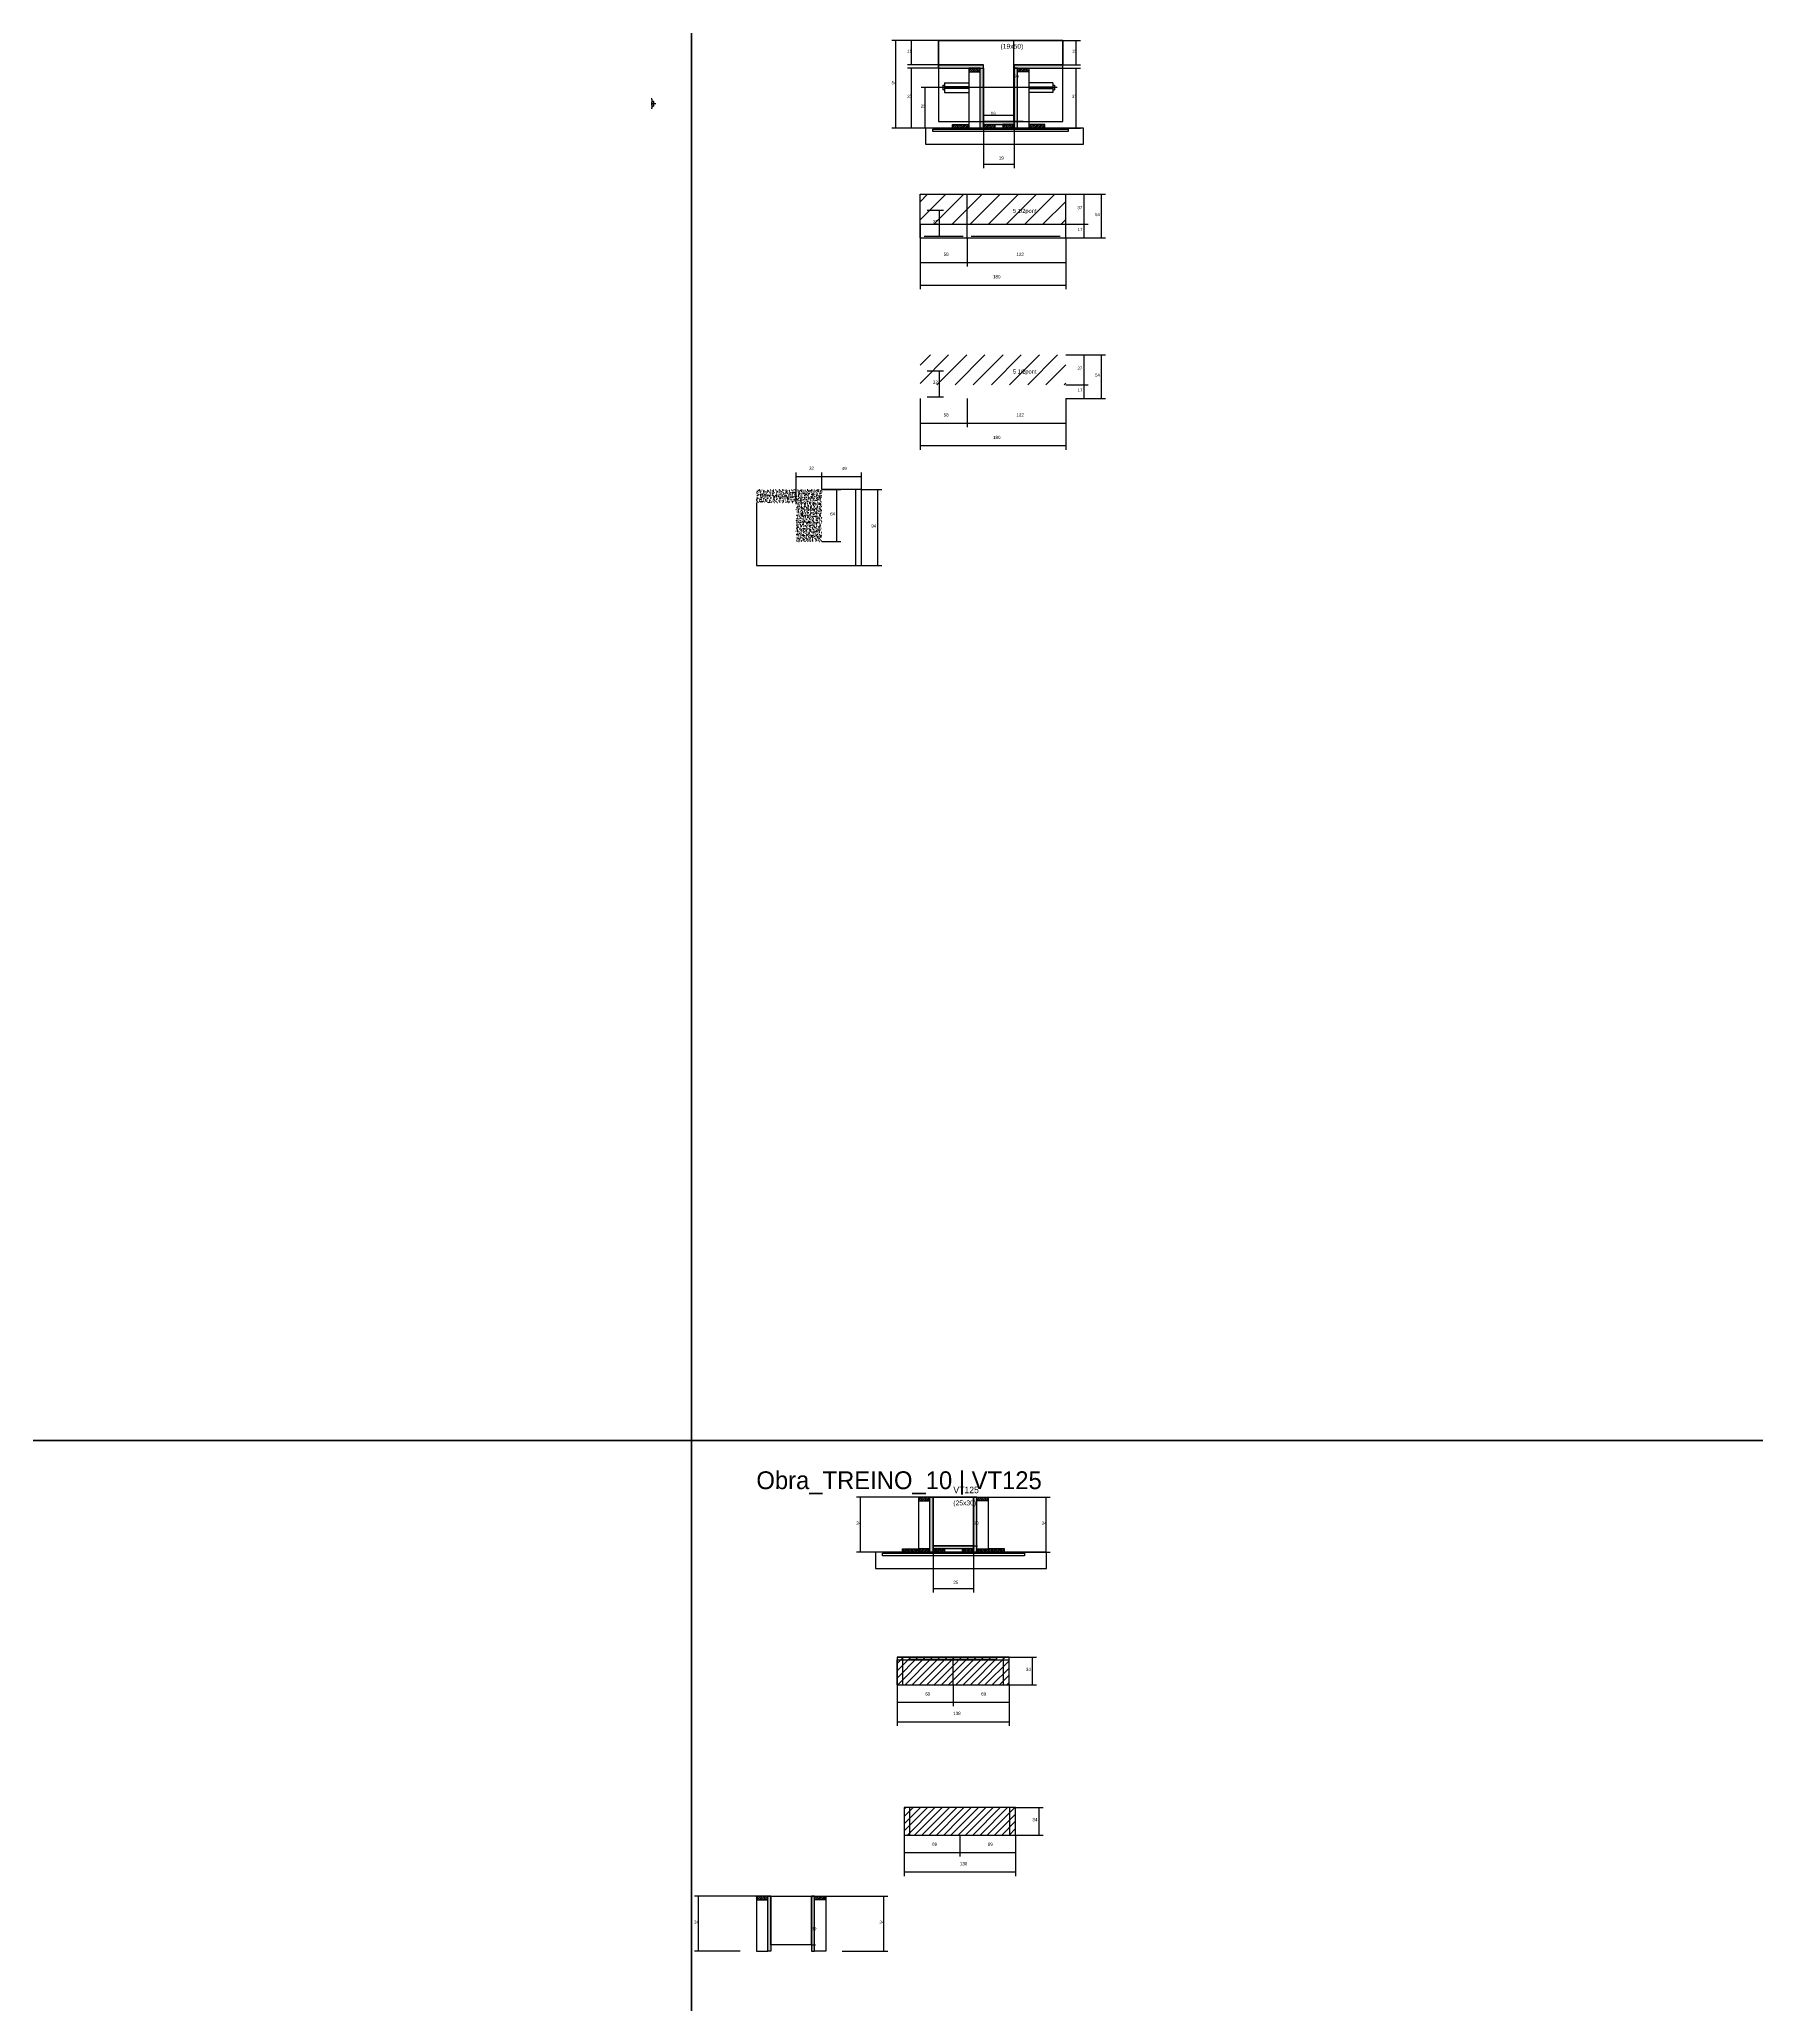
# Model space of a CAD drawing. Header units: metres. Extents: x -41 to 34840, y -36000 to 1848.
# Drawn here: x 19494 to 21616, y -15097 to -12668 of the extents above; entities that cross this region are included whole.
import ezdxf

# ---------------------------------------------------------------- set-up
doc = ezdxf.new("R2010")
doc.units = ezdxf.units.M
for name, color, linetype in [('barrote', 126, 'Continuous'), ('CELL_BORDER', 8, 'Continuous'), ('CONCRETO', 251, 'Continuous'), ('COTA', 4, 'Continuous'), ('Cota Seção (2x)', 4, 'Continuous'), ('Hachura', 253, 'Continuous'), ('LABEL_ID', 3, 'Continuous'), ('Madeira', 126, 'Continuous'), ('NOMENCLATURA', 7, 'Continuous'), ('Painéis', 200, 'Continuous'), ('REAPROVEITAMENTO', 251, 'Continuous'), ('SARR_2.2x7', 40, 'Continuous'), ('SCO-___-LAJ', 4, 'Continuous'), ('TENSOR', 2, 'Continuous'), ('Texto Seção', 7, 'Continuous')]:
    doc.layers.add(name, color=color, linetype=linetype)

msp = doc.modelspace()

# ---------------------------------------------------------------- hatches: boundary and pattern name
at = {"layer": 'COTA'}
h = msp.add_hatch(dxfattribs=at)
h.set_pattern_fill('AR-CONC', scale=0.03)
h.paths.add_polyline_path([(20429, -13240.8), (20380, -13240.8), (20380, -13224.8), (20461, -13224.8), (20461, -13288.8), (20429, -13288.8)])
at = {"layer": 'Hachura'}
h = msp.add_hatch(color=8, dxfattribs=at)
h.dxf.hatch_style = 1
h.paths.add_polyline_path([(20660.5, -12704), (20660.5, -12700), (20660.5, -12700), (20604.9, -12700), (20604.9, -12700), (20604.9, -12704), (20604.9, -12704), (20660.5, -12704)])
h = msp.add_hatch(color=8, dxfattribs=at)
h.dxf.hatch_style = 1
h.paths.add_polyline_path([(20758.5, -12704), (20758.5, -12700), (20758.5, -12700), (20698.5, -12700), (20698.5, -12700), (20698.5, -12704), (20698.5, -12704), (20758.5, -12704)])
h = msp.add_hatch(dxfattribs=at)
h.set_pattern_fill('ANSI31', scale=0.5)
h.paths.add_polyline_path([(20656.5, -12708.4), (20656.5, -12704), (20656.5, -12704), (20642.5, -12704), (20642.5, -12704), (20642.5, -12708.4), (20642.5, -12708.4), (20656.5, -12708.4)])
h = msp.add_hatch(color=8, dxfattribs=at)
h.dxf.hatch_style = 1
h.paths.add_polyline_path([(20656.5, -12704), (20660.5, -12704), (20660.5, -12704), (20660.5, -12778), (20660.5, -12778), (20656.5, -12778), (20656.5, -12778), (20656.5, -12704)])
h = msp.add_hatch(color=8, dxfattribs=at)
h.dxf.hatch_style = 1
h.paths.add_polyline_path([(20702.5, -12704), (20698.5, -12704), (20698.5, -12704), (20698.5, -12778), (20698.5, -12778), (20702.5, -12778), (20702.5, -12778), (20702.5, -12704)])
h = msp.add_hatch(dxfattribs=at)
h.set_pattern_fill('ANSI31', scale=0.5)
h.paths.add_polyline_path([(20702.5, -12708.4), (20702.5, -12704), (20702.5, -12704), (20716.5, -12704), (20716.5, -12704), (20716.5, -12708.4), (20716.5, -12708.4), (20702.5, -12708.4)])
h = msp.add_hatch(dxfattribs=at)
h.set_pattern_fill('ANSI31', scale=0.5)
h.paths.add_polyline_path([(20622.5, -12778), (20622.5, -12773.6), (20622.5, -12773.6), (20642.5, -12773.6), (20642.5, -12773.6), (20642.5, -12778), (20642.5, -12778), (20622.5, -12778)])
h = msp.add_hatch(color=8, dxfattribs=at)
h.dxf.hatch_style = 1
h.paths.add_polyline_path([(20698.5, -12773.6), (20698.5, -12770), (20698.5, -12770), (20660.5, -12770), (20660.5, -12770), (20660.5, -12773.6), (20660.5, -12773.6), (20698.5, -12773.6)])
h = msp.add_hatch(dxfattribs=at)
h.set_pattern_fill('ANSI31', scale=0.5)
h.paths.add_polyline_path([(20660.5, -12778), (20660.5, -12773.6), (20660.5, -12773.6), (20674.5, -12773.6), (20674.5, -12773.6), (20674.5, -12778), (20674.5, -12778), (20660.5, -12778)])
h = msp.add_hatch(dxfattribs=at)
h.set_pattern_fill('ANSI31', scale=0.5)
h.paths.add_polyline_path([(20698.5, -12778), (20698.5, -12773.6), (20698.5, -12773.6), (20684.5, -12773.6), (20684.5, -12773.6), (20684.5, -12778), (20684.5, -12778), (20698.5, -12778)])
h = msp.add_hatch(dxfattribs=at)
h.set_pattern_fill('ANSI31', scale=0.5)
h.paths.add_polyline_path([(20736.5, -12778), (20736.5, -12773.6), (20736.5, -12773.6), (20716.5, -12773.6), (20716.5, -12773.6), (20716.5, -12778), (20716.5, -12778), (20736.5, -12778)])
h = msp.add_hatch(dxfattribs=at)
h.set_pattern_fill('ANSI31', scale=0.5)
h.paths.add_polyline_path([(20594.4, -14474.4), (20594.4, -14470), (20594.4, -14470), (20580.4, -14470), (20580.4, -14470), (20580.4, -14474.4), (20580.4, -14474.4), (20594.4, -14474.4)])
h = msp.add_hatch(color=8, dxfattribs=at)
h.dxf.hatch_style = 1
h.paths.add_polyline_path([(20594.4, -14470), (20598.4, -14470), (20598.4, -14470), (20598.4, -14538), (20598.4, -14538), (20594.4, -14538), (20594.4, -14538), (20594.4, -14470)])
h = msp.add_hatch(color=8, dxfattribs=at)
h.dxf.hatch_style = 1
h.paths.add_polyline_path([(20652.4, -14470), (20648.4, -14470), (20648.4, -14470), (20648.4, -14538), (20648.4, -14538), (20652.4, -14538), (20652.4, -14538), (20652.4, -14470)])
h = msp.add_hatch(dxfattribs=at)
h.set_pattern_fill('ANSI31', scale=0.5)
h.paths.add_polyline_path([(20652.4, -14474.4), (20652.4, -14470), (20652.4, -14470), (20666.4, -14470), (20666.4, -14470), (20666.4, -14474.4), (20666.4, -14474.4), (20652.4, -14474.4)])
h = msp.add_hatch(dxfattribs=at)
h.set_pattern_fill('ANSI31', scale=0.5)
h.paths.add_polyline_path([(20560.4, -14538), (20560.4, -14533.6), (20560.4, -14533.6), (20580.4, -14533.6), (20580.4, -14533.6), (20580.4, -14538), (20580.4, -14538), (20560.4, -14538)])
h = msp.add_hatch(dxfattribs=at)
h.set_pattern_fill('ANSI31', scale=0.5)
h.paths.add_polyline_path([(20594.4, -14538), (20594.4, -14533.6), (20594.4, -14533.6), (20580.4, -14533.6), (20580.4, -14533.6), (20580.4, -14538), (20580.4, -14538), (20594.4, -14538)])
h = msp.add_hatch(color=8, dxfattribs=at)
h.dxf.hatch_style = 1
h.paths.add_polyline_path([(20598.4, -14533.6), (20598.4, -14530), (20598.4, -14530), (20648.4, -14530), (20648.4, -14530), (20648.4, -14533.6), (20648.4, -14533.6), (20598.4, -14533.6)])
h = msp.add_hatch(dxfattribs=at)
h.set_pattern_fill('ANSI31', scale=0.5)
h.paths.add_polyline_path([(20598.4, -14538), (20598.4, -14533.6), (20598.4, -14533.6), (20612.4, -14533.6), (20612.4, -14533.6), (20612.4, -14538), (20612.4, -14538), (20598.4, -14538)])
h = msp.add_hatch(dxfattribs=at)
h.set_pattern_fill('ANSI31', scale=0.5)
h.paths.add_polyline_path([(20648.4, -14538), (20648.4, -14533.6), (20648.4, -14533.6), (20634.4, -14533.6), (20634.4, -14533.6), (20634.4, -14538), (20634.4, -14538), (20648.4, -14538)])
h = msp.add_hatch(dxfattribs=at)
h.set_pattern_fill('ANSI31', scale=0.5)
h.paths.add_polyline_path([(20652.4, -14538), (20652.4, -14533.6), (20652.4, -14533.6), (20666.4, -14533.6), (20666.4, -14533.6), (20666.4, -14538), (20666.4, -14538), (20652.4, -14538)])
h = msp.add_hatch(dxfattribs=at)
h.set_pattern_fill('ANSI31', scale=0.5)
h.paths.add_polyline_path([(20686.4, -14538), (20686.4, -14533.6), (20686.4, -14533.6), (20666.4, -14533.6), (20666.4, -14533.6), (20666.4, -14538), (20666.4, -14538), (20686.4, -14538)])
h = msp.add_hatch(dxfattribs=at)
h.set_pattern_fill('ANSI31', scale=2)
h.paths.add_polyline_path([(20623.2, -14701.8), (20623.2, -14667.8), (20554.1, -14667.8), (20554.1, -14701.8)])
h = msp.add_hatch(dxfattribs=at)
h.set_pattern_fill('ANSI31', scale=2)
h.paths.add_polyline_path([(20692.2, -14701.8), (20692.2, -14667.8), (20623.2, -14667.8), (20623.2, -14701.8)])
h = msp.add_hatch(dxfattribs=at)
h.set_pattern_fill('ANSI31', scale=2)
h.paths.add_polyline_path([(20562.7, -14853.5), (20562.7, -14887.5), (20631.5, -14887.5), (20631.5, -14853.5)])
h = msp.add_hatch(dxfattribs=at)
h.set_pattern_fill('ANSI31', scale=2)
h.paths.add_polyline_path([(20631.5, -14853.5), (20631.5, -14887.5), (20700.3, -14887.5), (20700.3, -14853.5)])
h = msp.add_hatch(dxfattribs=at)
h.set_pattern_fill('ANSI31', scale=0.5)
h.paths.add_polyline_path([(20394, -14967.5), (20394, -14963.1), (20394, -14963.1), (20380, -14963.1), (20380, -14963.1), (20380, -14967.5), (20380, -14967.5), (20394, -14967.5)])
h = msp.add_hatch(color=8, dxfattribs=at)
h.dxf.hatch_style = 1
h.paths.add_polyline_path([(20394, -14963.1), (20398, -14963.1), (20398, -14963.1), (20398, -15031.1), (20398, -15031.1), (20394, -15031.1), (20394, -15031.1), (20394, -14963.1)])
h = msp.add_hatch(color=8, dxfattribs=at)
h.dxf.hatch_style = 1
h.paths.add_polyline_path([(20452, -14963.1), (20448, -14963.1), (20448, -14963.1), (20448, -15031.1), (20448, -15031.1), (20452, -15031.1), (20452, -15031.1), (20452, -14963.1)])
h = msp.add_hatch(dxfattribs=at)
h.set_pattern_fill('ANSI31', scale=0.5)
h.paths.add_polyline_path([(20452, -14967.5), (20452, -14963.1), (20452, -14963.1), (20466, -14963.1), (20466, -14963.1), (20466, -14967.5), (20466, -14967.5), (20452, -14967.5)])
at = {"layer": 'REAPROVEITAMENTO'}
h = msp.add_hatch(dxfattribs=at)
h.set_pattern_fill('ANSI31', scale=5)
h.paths.add_polyline_path([(20582.4, -12896.9), (20762.4, -12896.9), (20762.4, -12896.9), (20762.4, -12859.9), (20762.4, -12859.9), (20582.4, -12859.9), (20582.4, -12859.9), (20582.4, -12896.9)])
h = msp.add_hatch(dxfattribs=at)
h.set_pattern_fill('ANSI31', scale=5)
h.paths.add_polyline_path([(20582.4, -13095.4), (20762.4, -13095.4), (20762.4, -13095.4), (20762.4, -13058.4), (20762.4, -13058.4), (20582.4, -13058.4), (20582.4, -13058.4), (20582.4, -13095.4)])

# ---------------------------------------------------------------- linework, layer by layer
for p, q in [((20610.5, -12725), (20610.5, -12731)), ((20610.5, -12725), (20612.5, -12725)), ((20612.5, -12722), (20612.5, -12734)), ((20612.5, -12722), (20642.5, -12722)), ((20746.5, -12722), (20716.5, -12722)), ((20746.5, -12722), (20746.5, -12734)), ((20746.5, -12725), (20748.5, -12725)), ((20748.5, -12725), (20748.5, -12731)), ((20250.8, -12742), (20250, -12742)), ((20250, -12747), (20250.8, -12747)), ((20250, -12749), (20250.8, -12749)), ((20250.8, -12742), (20250.8, -12754)), ((20250.8, -12745), (20252.8, -12745)), ((20252.8, -12745), (20252.8, -12751)), ((20612.5, -12731), (20610.5, -12731)), ((20642.5, -12727), (20612.5, -12727)), ((20642.5, -12729), (20612.5, -12729)), ((20612.5, -12734), (20642.5, -12734)), ((20716.5, -12727), (20746.5, -12727)), ((20716.5, -12729), (20746.5, -12729)), ((20746.5, -12734), (20716.5, -12734)), ((20746.5, -12731), (20748.5, -12731)), ((20250.8, -12754), (20250, -12754)), ((20250.8, -12751), (20252.8, -12751))]:
    msp.add_line(p, q)
at = {"layer": 'barrote'}
for points in [[(20589, -12798), (20784.2, -12798), (20784.2, -12778), (20589, -12778)], [(20527, -14558), (20738.5, -14558), (20738.5, -14538), (20527, -14538)]]:
    msp.add_lwpolyline(points, close=True, dxfattribs=at)
at = {"layer": 'CELL_BORDER'}
for points in [[(17400, -14400), (20300, -14400), (20300, -12600), (17400, -12600)], [(20300, -14400), (23200, -14400), (23200, -12600), (20300, -12600)], [(17400, -16200), (20300, -16200), (20300, -14400), (17400, -14400)], [(20300, -16200), (23200, -16200), (23200, -14400), (20300, -14400)]]:
    msp.add_lwpolyline(points, close=True, dxfattribs=at)
at = {"layer": 'CONCRETO'}
for points in [[(20604.9, -12700), (20604.9, -12670), (20758.5, -12670), (20758.5, -12700), (20698.5, -12700), (20698.5, -12770), (20660.5, -12770), (20660.5, -12700)], [(20604.9, -12770), (20758.5, -12770), (20758.5, -12670), (20604.9, -12670)], [(20598.4, -14470), (20598.4, -14470), (20598.4, -14470), (20598.4, -14470), (20648.4, -14470), (20648.4, -14470), (20648.4, -14470), (20648.4, -14530), (20598.4, -14530), (20598.4, -14470)], [(20598.4, -14530), (20648.4, -14530), (20648.4, -14470), (20598.4, -14470)], [(20398, -14963.1), (20398, -14963.1), (20398, -14963.1), (20398, -14963.1), (20448, -14963.1), (20448, -14963.1), (20448, -14963.1), (20448, -15023.1), (20398, -15023.1), (20398, -14963.1)]]:
    msp.add_lwpolyline(points, close=True, dxfattribs=at)
at = {"layer": 'COTA'}
for p, q in [((20604.9, -12670), (20547.5, -12670)), ((20552.5, -12778), (20552.5, -12670)), ((20604.9, -12670), (20566.8, -12670)), ((20571.8, -12700), (20571.8, -12670)), ((20758.5, -12670), (20780.3, -12670)), ((20775.3, -12700), (20775.3, -12670)), ((20604.9, -12700), (20566.8, -12700)), ((20758.5, -12700), (20780.3, -12700)), ((20604.9, -12704), (20566.8, -12704)), ((20571.8, -12778), (20571.8, -12704)), ((20758.5, -12704), (20780.3, -12704)), ((20775.3, -12778), (20775.3, -12704)), ((20607.2, -12728), (20583.6, -12728)), ((20588.6, -12778), (20588.6, -12728)), ((20626.9, -12778), (20547.5, -12778)), ((20626.9, -12778), (20566.8, -12778)), ((20607.2, -12778), (20583.6, -12778)), ((20660.5, -12778), (20660.5, -12827.7)), ((20698.5, -12778), (20698.5, -12827.7)), ((20732.1, -12778), (20780.3, -12778)), ((20660.5, -12822.7), (20698.5, -12822.7)), ((20762.4, -12859.9), (20811.5, -12859.9)), ((20762.4, -12859.9), (20789.9, -12859.9)), ((20784.9, -12896.9), (20784.9, -12859.9)), ((20806.5, -12913.9), (20806.5, -12859.9)), ((20582.4, -12896.9), (20582.4, -12977)), ((20582.4, -12913.9), (20582.4, -12949.1)), ((20640.4, -12913.9), (20640.4, -12949.1)), ((20640.4, -12913.9), (20640.4, -12949.1)), ((20762.4, -12896.9), (20789.9, -12896.9)), ((20762.4, -12913.9), (20762.4, -12949.1)), ((20762.4, -12913.9), (20762.4, -12977)), ((20762.4, -12913.9), (20811.5, -12913.9)), ((20582.4, -12944.1), (20640.4, -12944.1)), ((20640.4, -12944.1), (20762.4, -12944.1)), ((20582.4, -12972), (20762.4, -12972)), ((20762.4, -13058.4), (20811.5, -13058.4)), ((20762.4, -13058.4), (20789.9, -13058.4)), ((20784.9, -13095.4), (20784.9, -13058.4)), ((20806.5, -13112.4), (20806.5, -13058.4)), ((20582.4, -13112.4), (20582.4, -13147.7)), ((20582.4, -13112.4), (20582.4, -13175.5)), ((20640.4, -13112.4), (20640.4, -13147.7)), ((20640.4, -13112.4), (20640.4, -13147.7)), ((20762.4, -13095.4), (20789.9, -13095.4)), ((20762.4, -13112.4), (20762.4, -13147.7)), ((20762.4, -13112.4), (20762.4, -13175.5)), ((20762.4, -13112.4), (20811.5, -13112.4)), ((20582.4, -13142.7), (20640.4, -13142.7)), ((20640.4, -13142.7), (20762.4, -13142.7)), ((20582.4, -13170.5), (20762.4, -13170.5)), ((20429, -13240.8), (20429, -13203.8)), ((20429, -13208.8), (20461, -13208.8)), ((20461, -13224.8), (20461, -13203.8)), ((20461, -13224.8), (20461, -13203.8)), ((20461, -13208.8), (20510, -13208.8)), ((20510, -13224.8), (20510, -13203.8)), ((20461, -13224.8), (20484.3, -13224.8)), ((20479.3, -13288.8), (20479.3, -13224.8)), ((20510, -13224.8), (20535.1, -13224.8)), ((20530.1, -13318.8), (20530.1, -13224.8)), ((20461, -13288.8), (20484.3, -13288.8)), ((20510, -13318.8), (20535.1, -13318.8)), ((20598.4, -14470), (20503.8, -14470)), ((20508.8, -14538), (20508.8, -14470)), ((20666.4, -14470), (20742.9, -14470)), ((20737.9, -14538), (20737.9, -14470)), ((20560.4, -14538), (20503.8, -14538)), ((20598.4, -14533.6), (20598.4, -14587.7)), ((20648.4, -14533.6), (20648.4, -14587.7)), ((20686.4, -14538), (20742.9, -14538)), ((20598.4, -14582.7), (20648.4, -14582.7)), ((20692.2, -14667.8), (20726.2, -14667.8)), ((20721.2, -14701.8), (20721.2, -14667.8)), ((20554.1, -14701.8), (20554.1, -14752.4)), ((20554.1, -14701.8), (20554.1, -14728.2)), ((20623.2, -14701.8), (20623.2, -14728.2)), ((20623.2, -14701.8), (20623.2, -14728.2)), ((20692.2, -14701.8), (20726.2, -14701.8)), ((20692.2, -14701.8), (20692.2, -14752.4)), ((20692.2, -14701.8), (20692.2, -14728.2)), ((20554.1, -14723.2), (20623.2, -14723.2)), ((20623.2, -14723.2), (20692.2, -14723.2)), ((20554.1, -14747.4), (20692.2, -14747.4)), ((20700.3, -14853.5), (20734.3, -14853.5)), ((20729.3, -14887.5), (20729.3, -14853.5)), ((20562.7, -14887.5), (20562.7, -14938.1)), ((20562.7, -14887.5), (20562.7, -14913.9)), ((20631.5, -14887.5), (20631.5, -14913.9)), ((20631.5, -14887.5), (20631.5, -14913.9)), ((20700.3, -14887.5), (20734.3, -14887.5)), ((20700.3, -14887.5), (20700.3, -14938.1)), ((20700.3, -14887.5), (20700.3, -14913.9)), ((20562.7, -14908.9), (20631.5, -14908.9)), ((20631.5, -14908.9), (20700.3, -14908.9)), ((20562.7, -14933.1), (20700.3, -14933.1)), ((20398, -14963.1), (20303.4, -14963.1)), ((20308.4, -15031.1), (20308.4, -14963.1)), ((20466, -14963.1), (20542.5, -14963.1)), ((20537.5, -15031.1), (20537.5, -14963.1)), ((20360, -15031.1), (20303.4, -15031.1)), ((20486, -15031.1), (20542.5, -15031.1))]:
    msp.add_line(p, q, dxfattribs=at)
at = {"layer": 'Cota Seção (2x)'}
for p, q in [((20709.5, -12670), (20693, -12670)), ((20698, -12770), (20698, -12670)), ((20660.5, -12778), (20660.5, -12757)), ((20660.5, -12762), (20698.5, -12762)), ((20709.5, -12770), (20693, -12770)), ((20698.5, -12778), (20698.5, -12757)), ((20590.9, -12879.7), (20611.4, -12879.7)), ((20606.4, -12911.7), (20606.4, -12879.7)), ((20590.9, -12911.7), (20611.4, -12911.7)), ((20762.4, -12896.9), (20789.9, -12896.9)), ((20762.4, -12913.9), (20789.9, -12913.9)), ((20784.9, -12913.9), (20784.9, -12896.9)), ((20590.9, -13078.2), (20611.4, -13078.2)), ((20606.4, -13110.2), (20606.4, -13078.2)), ((20590.9, -13110.2), (20611.4, -13110.2)), ((20762.4, -13095.4), (20789.9, -13095.4)), ((20762.4, -13112.4), (20789.9, -13112.4)), ((20784.9, -13112.4), (20784.9, -13095.4)), ((20648.4, -14530), (20648.4, -14470)), ((20648.4, -14470), (20653.4, -14470)), ((20648.4, -14530), (20653.4, -14530)), ((20448, -15023.1), (20448, -14963.1)), ((20448, -14963.1), (20453, -14963.1)), ((20448, -15023.1), (20453, -15023.1))]:
    msp.add_line(p, q, dxfattribs=at)
at = {"layer": 'Madeira'}
for points in [[(20656.5, -12708.4), (20656.5, -12704), (20642.5, -12704), (20642.5, -12708.4)], [(20656.5, -12704), (20642.5, -12704), (20642.5, -12778), (20656.5, -12778)], [(20702.5, -12708.4), (20702.5, -12704), (20716.5, -12704), (20716.5, -12708.4)], [(20702.5, -12704), (20716.5, -12704), (20716.5, -12778), (20702.5, -12778)], [(20622.5, -12778), (20622.5, -12773.6), (20642.5, -12773.6), (20642.5, -12778)], [(20660.5, -12778), (20660.5, -12773.6), (20674.5, -12773.6), (20674.5, -12778)], [(20698.5, -12778), (20698.5, -12773.6), (20684.5, -12773.6), (20684.5, -12778)], [(20736.5, -12778), (20736.5, -12773.6), (20716.5, -12773.6), (20716.5, -12778)], [(20589, -12798), (20784.2, -12798), (20784.2, -12778), (20589, -12778)], [(20594.4, -14474.4), (20594.4, -14470), (20580.4, -14470), (20580.4, -14474.4)], [(20594.4, -14470), (20580.4, -14470), (20580.4, -14538), (20594.4, -14538)], [(20652.4, -14474.4), (20652.4, -14470), (20666.4, -14470), (20666.4, -14474.4)], [(20652.4, -14470), (20666.4, -14470), (20666.4, -14538), (20652.4, -14538)], [(20527, -14558), (20738.5, -14558), (20738.5, -14538), (20527, -14538)], [(20560.4, -14538), (20560.4, -14533.6), (20580.4, -14533.6), (20580.4, -14538)], [(20594.4, -14538), (20594.4, -14533.6), (20580.4, -14533.6), (20580.4, -14538)], [(20598.4, -14538), (20598.4, -14533.6), (20612.4, -14533.6), (20612.4, -14538)], [(20648.4, -14538), (20648.4, -14533.6), (20634.4, -14533.6), (20634.4, -14538)], [(20652.4, -14538), (20652.4, -14533.6), (20666.4, -14533.6), (20666.4, -14538)], [(20686.4, -14538), (20686.4, -14533.6), (20666.4, -14533.6), (20666.4, -14538)], [(20394, -14967.5), (20394, -14963.1), (20380, -14963.1), (20380, -14967.5)], [(20394, -14963.1), (20380, -14963.1), (20380, -15031.1), (20394, -15031.1)], [(20452, -14967.5), (20452, -14963.1), (20466, -14963.1), (20466, -14967.5)], [(20452, -14963.1), (20466, -14963.1), (20466, -15031.1), (20452, -15031.1)]]:
    msp.add_lwpolyline(points, close=True, dxfattribs=at)
at = {"layer": 'Painéis'}
for p, q in [((20604.9, -12700), (20660.5, -12700)), ((20604.9, -12704), (20604.9, -12700)), ((20660.5, -12704), (20660.5, -12700)), ((20698.5, -12700), (20758.5, -12700)), ((20698.5, -12704), (20698.5, -12700)), ((20758.5, -12704), (20758.5, -12700)), ((20660.5, -12778), (20660.5, -12704)), ((20698.5, -12778), (20698.5, -12704)), ((20660.5, -12770), (20698.5, -12770)), ((20660.5, -12773.6), (20660.5, -12770)), ((20698.5, -12773.6), (20698.5, -12770)), ((20582.4, -12859.9), (20762.4, -12859.9)), ((20582.4, -12896.9), (20582.4, -12859.9)), ((20640.4, -12896.9), (20640.4, -12859.9)), ((20762.4, -12896.9), (20762.4, -12859.9)), ((20582.4, -12896.9), (20762.4, -12896.9)), ((20582.4, -12913.9), (20582.4, -12896.9)), ((20582.4, -12913.9), (20762.4, -12913.9)), ((20640.4, -12913.9), (20640.4, -12896.9)), ((20762.4, -12913.9), (20762.4, -12896.9)), ((20598.4, -14538), (20598.4, -14470)), ((20648.4, -14538), (20648.4, -14470)), ((20598.4, -14530), (20648.4, -14530)), ((20598.4, -14533.6), (20598.4, -14530)), ((20648.4, -14533.6), (20648.4, -14530)), ((20554.1, -14667.8), (20692.2, -14667.8)), ((20623.2, -14701.8), (20623.2, -14667.8)), ((20692.2, -14701.8), (20692.2, -14667.8)), ((20554.1, -14670.8), (20623.2, -14670.8)), ((20554.1, -14701.8), (20554.1, -14670.8)), ((20623.2, -14701.8), (20623.2, -14670.8)), ((20623.2, -14670.8), (20692.2, -14670.8)), ((20623.2, -14701.8), (20623.2, -14670.8)), ((20692.2, -14701.8), (20692.2, -14670.8)), ((20554.1, -14701.8), (20692.2, -14701.8)), ((20554.1, -14701.8), (20623.2, -14701.8)), ((20623.2, -14701.8), (20692.2, -14701.8))]:
    msp.add_line(p, q, dxfattribs=at)
for points in [[(20660.5, -12704), (20660.5, -12700), (20604.9, -12700), (20604.9, -12704)], [(20758.5, -12704), (20758.5, -12700), (20698.5, -12700), (20698.5, -12704)], [(20656.5, -12704), (20660.5, -12704), (20660.5, -12778), (20656.5, -12778)], [(20702.5, -12704), (20698.5, -12704), (20698.5, -12778), (20702.5, -12778)], [(20698.5, -12773.6), (20698.5, -12770), (20660.5, -12770), (20660.5, -12773.6)], [(20594.4, -14470), (20598.4, -14470), (20598.4, -14538), (20594.4, -14538)], [(20652.4, -14470), (20648.4, -14470), (20648.4, -14538), (20652.4, -14538)], [(20598.4, -14533.6), (20598.4, -14530), (20648.4, -14530), (20648.4, -14533.6)], [(20554.1, -14701.8), (20692.2, -14701.8), (20692.2, -14667.8), (20554.1, -14667.8)], [(20562.7, -14887.5), (20700.3, -14887.5), (20700.3, -14853.5), (20562.7, -14853.5)], [(20394, -14963.1), (20398, -14963.1), (20398, -15031.1), (20394, -15031.1)], [(20452, -14963.1), (20448, -14963.1), (20448, -15031.1), (20452, -15031.1)]]:
    msp.add_lwpolyline(points, close=True, dxfattribs=at)
msp.add_lwpolyline([(20380, -13240.8), (20380, -13318.8), (20510, -13318.8), (20510, -13224.8), (20461, -13224.8)], dxfattribs=at)
at = {"layer": 'SARR_2.2x7'}
for p, q in [((20587.4, -12911.7), (20635.4, -12911.7)), ((20645.4, -12911.7), (20755.4, -12911.7)), ((20503, -13318.8), (20503, -13224.8)), ((20561.1, -14701.8), (20561.1, -14667.8)), ((20685.2, -14701.8), (20685.2, -14667.8)), ((20569.1, -14670), (20623.2, -14670)), ((20623.2, -14670), (20677.2, -14670)), ((20569.7, -14887.5), (20569.7, -14853.5)), ((20693.3, -14887.5), (20693.3, -14853.5))]:
    msp.add_line(p, q, dxfattribs=at)
at = {"layer": 'SCO-___-LAJ'}
for points in [[(20598, -12779.3), (20765.3, -12779.3), (20765.3, -12782.5), (20598, -12782.5)], [(20536, -14539.3), (20711.2, -14539.3), (20711.2, -14542.5), (20536, -14542.5)]]:
    msp.add_lwpolyline(points, close=True, dxfattribs=at)
at = {"layer": 'TENSOR'}
for p, q in [((20255.8, -12748), (20250, -12748)), ((20751.5, -12728), (20607.2, -12728))]:
    msp.add_line(p, q, dxfattribs=at)

# ---------------------------------------------------------------- texts
at = {"layer": 'COTA'}
for s, p in [('15', (20566.3, -12685)), ('15', (20769.8, -12685)), ('54', (20547, -12724)), ('37', (20566.3, -12741)), ('25', (20583.1, -12753)), ('37', (20769.8, -12741)), ('19', (20679.5, -12817.2)), ('37', (20776.6, -12878.4)), ('54', (20798.4, -12886.9)), ('58', (20611.4, -12936)), ('122', (20701.4, -12936.1)), ('180', (20672.4, -12963.8)), ('37', (20776.6, -13076.9)), ('54', (20798.4, -13085.4)), ('58', (20611.4, -13134.5)), ('122', (20701.4, -13134.6)), ('180', (20672.4, -13162.4)), ('32', (20445, -13200.5)), ('49', (20485.5, -13200.7)), ('64', (20471.2, -13256.8)), ('94', (20522, -13271.8)), ('34', (20503.3, -14504)), ('34', (20732.4, -14504)), ('25', (20623.4, -14577.2)), ('34', (20713, -14684.8)), ('69', (20588.7, -14715.1)), ('69', (20657.7, -14715.1)), ('138', (20623.2, -14739.1)), ('34', (20721.1, -14870.5)), ('69', (20597.1, -14900.8)), ('69', (20665.9, -14900.8)), ('138', (20631.5, -14924.8)), ('34', (20302.9, -14997.1)), ('34', (20532, -14997.1))]:
    msp.add_text(s, height=4, dxfattribs=at).set_placement(p)
at = {"layer": 'Cota Seção (2x)'}
for s, p in [('50', (20698, -12716)), ('19', (20669.5, -12762)), ('32', (20598.1, -12895.7)), ('17', (20776.8, -12905.4)), ('32', (20598.1, -13094.2)), ('17', (20776.8, -13103.9)), ('30', (20648.4, -14504)), ('30', (20448, -15005.1))]:
    msp.add_text(s, height=4, dxfattribs=at).set_placement(p)
at = {"layer": 'LABEL_ID'}
msp.add_text('Obra_TREINO_10 | VT125', height=22, dxfattribs=at).set_placement((20380, -14460))
at = {"layer": 'NOMENCLATURA'}
for p in [(20697.1, -12882.9), (20697.1, -13081.4)]:
    msp.add_text('5 1/2pont', height=5, dxfattribs=at).set_placement(p)
at = {"layer": 'Texto Seção'}
for s, height, p in [('(19x50)', 6, (20681.7, -12680)), ('VT125', 8, (20623.4, -14465)), ('(25x30)', 6, (20623.4, -14480))]:
    msp.add_text(s, height=height, dxfattribs=at).set_placement(p)

doc.saveas('drawing.dxf')
